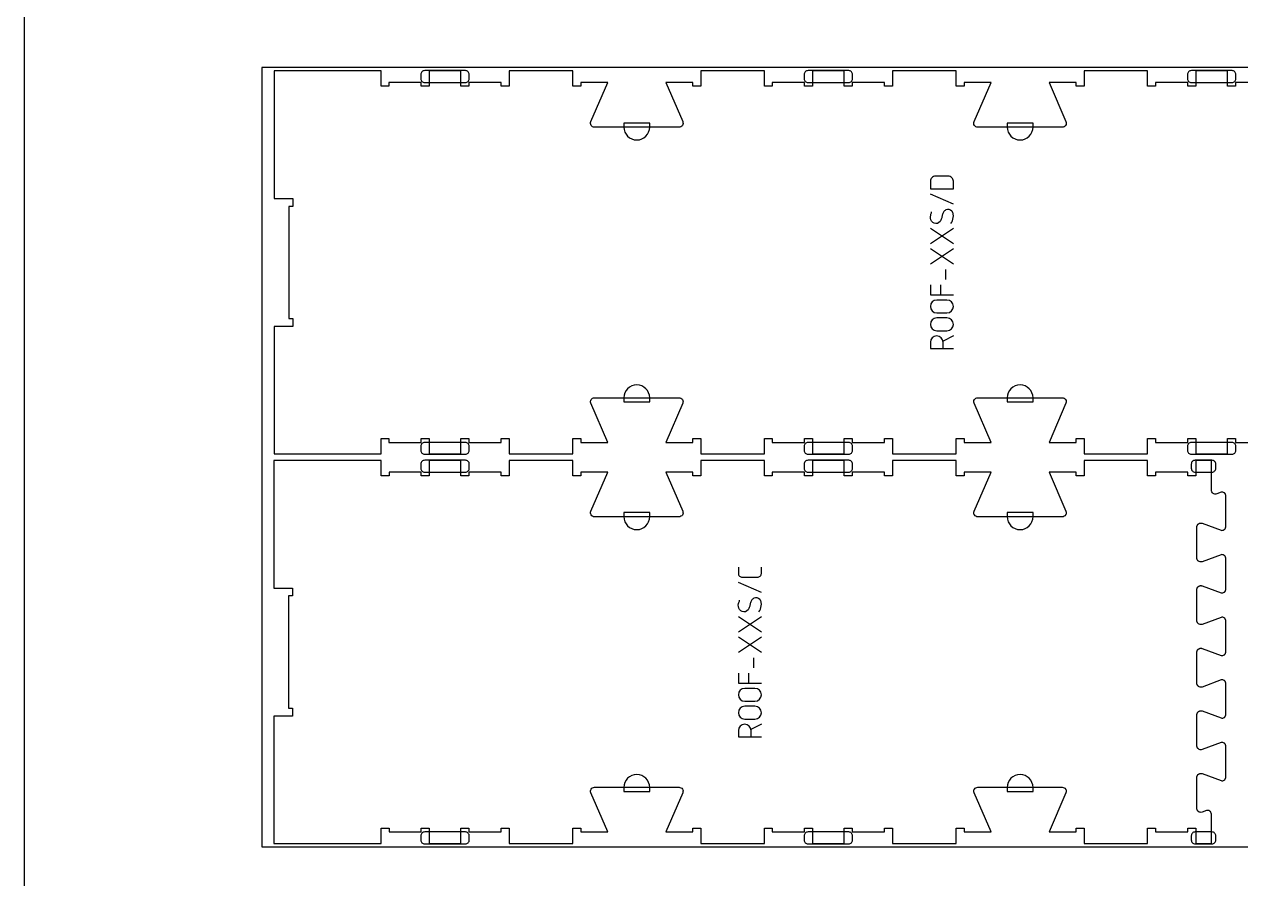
# Model space of a CAD drawing. Extents: x 0 to 12757, y 0 to 30003.
# Drawn here: x 0 to 1904, y 10626 to 11963 of the extents above; entities that cross this region are included whole.
import ezdxf

# ---------------------------------------------------------------- set-up
doc = ezdxf.new("R2010")
doc.units = 0
for name, color, linetype in [('0_SHEET_SPRUCEPLY_2440X122', 1, 'CONTINUOUS'), ('1_ANYTOOL_1MMDEEP_LABELS_S', 2, 'CONTINUOUS'), ('4_ANYTOOL_CUTTHROUGH_OUTSI', 5, 'CONTINUOUS'), ('5_ANYTOOL_HALF_MILL_9MM_IN', 70, 'CONTINUOUS'), ('DONOTCUT', 7, 'CONTINUOUS')]:
    doc.layers.add(name, color=color, linetype=linetype)

msp = doc.modelspace()

# ---------------------------------------------------------------- linework, layer by layer
at = {"layer": '0_SHEET_SPRUCEPLY_2440X122'}
msp.add_lwpolyline([(371.7, 11895.6), (371.7, 10675.6), (2811.7, 10675.6), (2811.7, 11895.6)], close=True, dxfattribs=at)
at = {"layer": '1_ANYTOOL_1MMDEEP_LABELS_S', "color": 2}
for points in [[(1418.4, 11717.5), (1418.4, 11705.5), (1454.4, 11705.5), (1454.4, 11717.5, 0.414214), (1446.4, 11725.5), (1426.4, 11725.5, 0.414214)], [(1444.4, 11511.5, 1), (1444.4, 11531.5), (1428.4, 11531.5, 1), (1428.4, 11511.5)], [(1444.4, 11483.5, 1), (1444.4, 11503.5), (1428.4, 11503.5, 1), (1428.4, 11483.5)], [(1143.8, 10903.5, 1), (1143.8, 10923.5), (1127.8, 10923.5, 1), (1127.8, 10903.5)], [(1143.8, 10875.5, 1), (1143.8, 10895.5), (1127.8, 10895.5, 1), (1127.8, 10875.5)]]:
    msp.add_lwpolyline(points, format="xyb", close=True, dxfattribs=at)
for points in [[(1454.4, 11681.5), (1418.4, 11697.5)], [(1454.4, 11643.5), (1418.4, 11619.5)], [(1454.4, 11619.5), (1418.4, 11643.5)], [(1454.4, 11611.5), (1418.4, 11587.5)], [(1454.4, 11587.5), (1418.4, 11611.5)], [(1442.4, 11563.5), (1442.4, 11579.5)], [(1418.4, 11555.5), (1418.4, 11539.5), (1454.4, 11539.5)], [(1434.4, 11555.5), (1434.4, 11539.5)], [(1454.4, 11475.5), (1438.2, 11467.4)], [(1153.8, 11073.5), (1117.8, 11089.5)], [(1153.8, 11035.5), (1117.8, 11011.5)], [(1153.8, 11011.5), (1117.8, 11035.5)], [(1153.8, 11003.5), (1117.8, 10979.5)], [(1153.8, 10979.5), (1117.8, 11003.5)], [(1141.8, 10955.5), (1141.8, 10971.5)], [(1117.8, 10947.5), (1117.8, 10931.5), (1153.8, 10931.5)], [(1133.8, 10947.5), (1133.8, 10931.5)], [(1153.8, 10867.5), (1137.6, 10859.4)]]:
    msp.add_lwpolyline(points, dxfattribs=at)
for points in [[(1450.4, 11651.5, 0.136555), (1454.3, 11660.7, 0.071716), (1454.2, 11665.9, 0.133522), (1452.1, 11670.5, 0.344001), (1442.7, 11672.6, 0.153745), (1438.9, 11669.1, 0.071568), (1437.1, 11664.4, -0.00912), (1435.8, 11659.2, -0.090615), (1433.7, 11654.6, -0.340346), (1424.3, 11651.8, -0.284273), (1418.4, 11659.5, -0.092596), (1418.9, 11664.5, -0.017533), (1420.4, 11669.5)], [(1438.4, 11455.5), (1438.4, 11465.5, 1), (1418.4, 11465.5), (1418.4, 11455.5), (1454.4, 11455.5)], [(1117.8, 11113.5), (1117.8, 11103.5, 0.414214), (1123.8, 11097.5), (1147.8, 11097.5, 0.414214), (1153.8, 11103.5), (1153.8, 11113.5)], [(1149.8, 11043.5, 0.136555), (1153.7, 11052.7, 0.071716), (1153.6, 11057.9, 0.133522), (1151.5, 11062.5, 0.344001), (1142, 11064.6, 0.153745), (1138.3, 11061.1, 0.071568), (1136.5, 11056.4, -0.00912), (1135.2, 11051.2, -0.090615), (1133, 11046.6, -0.340346), (1123.7, 11043.8, -0.284273), (1117.8, 11051.5, -0.092596), (1118.2, 11056.5, -0.017533), (1119.8, 11061.5)], [(1137.8, 10847.5), (1137.8, 10857.5, 1), (1117.8, 10857.5), (1117.8, 10847.5), (1153.8, 10847.5)]]:
    msp.add_lwpolyline(points, format="xyb", dxfattribs=at)
at = {"layer": '4_ANYTOOL_CUTTHROUGH_OUTSI', "color": 5}
msp.add_lwpolyline([(1946.6, 11872.2), (1896.1, 11872.2), (1896.1, 11866.2), (1883.6, 11866.2), (1883.6, 11890.2), (1834.1, 11890.2), (1834.1, 11866.2), (1821.6, 11866.2), (1821.6, 11872.2), (1771.1, 11872.2), (1771.1, 11866.2), (1758.6, 11866.2), (1758.6, 11890.2), (1709.1, 11890.2), (1659.1, 11890.2), (1659.1, 11866.2), (1646.6, 11866.2), (1646.6, 11872.2), (1604.2, 11872.2), (1630.7, 11810.9), (1630.7, 11810.9, -0.539734), (1625, 11802.2), (1492.6, 11802.2, -0.539734), (1486.9, 11810.9), (1513.4, 11872.2), (1471.1, 11872.2), (1471.1, 11866.2), (1458.6, 11866.2), (1458.6, 11890.2), (1409.1, 11890.2), (1359, 11890.2), (1359, 11866.2), (1346.5, 11866.2), (1346.5, 11872.2), (1296, 11872.2), (1296, 11866.2), (1283.5, 11866.2), (1283.5, 11890.2), (1234, 11890.2), (1234, 11866.2), (1221.5, 11866.2), (1221.5, 11872.2), (1171, 11872.2), (1171, 11866.2), (1158.5, 11866.2), (1158.5, 11890.2), (1109, 11890.2), (1059, 11890.2), (1059, 11866.2), (1046.5, 11866.2), (1046.5, 11872.2), (1004.1, 11872.2), (1030.7, 11810.9), (1030.7, 11810.9, -0.539734), (1024.9, 11802.2), (892.5, 11802.2, -0.539734), (886.8, 11810.9), (913.3, 11872.2), (871, 11872.2), (871, 11866.2), (858.5, 11866.2), (858.5, 11890.2), (809, 11890.2), (758.9, 11890.2), (758.9, 11866.2), (746.4, 11866.2), (746.4, 11872.2), (695.9, 11872.2), (695.9, 11866.2), (683.4, 11866.2), (683.4, 11890.2), (633.9, 11890.2), (633.9, 11866.2), (621.4, 11866.2), (621.4, 11872.2), (570.9, 11872.2), (570.9, 11866.2), (558.4, 11866.2), (558.4, 11890.2), (391.2, 11890.2), (391.2, 11690.7), (420.2, 11690.7), (420.2, 11678.2), (414.2, 11678.2), (414.2, 11502.7), (420.2, 11502.7), (420.2, 11490.2), (391.2, 11490.2), (391.2, 11290.7), (558.4, 11290.7), (558.4, 11314.7), (570.9, 11314.7), (570.9, 11308.7), (621.4, 11308.7), (621.4, 11314.7), (633.9, 11314.7), (633.9, 11290.7), (683.4, 11290.7), (683.4, 11314.7), (683.7, 11314.7), (683.7, 11314.7), (695.9, 11314.7), (695.9, 11308.7), (746.4, 11308.7), (746.4, 11314.7), (758.9, 11314.7), (758.9, 11290.7), (809, 11290.7), (858.5, 11290.7), (858.5, 11314.7), (871, 11314.7), (871, 11308.7), (913.3, 11308.7), (886.8, 11370), (886.8, 11370, -0.539734), (892.5, 11378.7), (1024.9, 11378.7, -0.539734), (1030.7, 11370), (1004.1, 11308.7), (1046.5, 11308.7), (1046.5, 11314.7), (1059, 11314.7), (1059, 11290.7), (1109, 11290.7), (1158.5, 11290.7), (1158.5, 11314.7), (1171, 11314.7), (1171, 11308.7), (1221.5, 11308.7), (1221.5, 11314.7), (1234, 11314.7), (1234, 11290.7), (1283.5, 11290.7), (1283.5, 11314.7), (1296, 11314.7), (1296, 11308.7), (1346.5, 11308.7), (1346.5, 11314.7), (1359, 11314.7), (1359, 11290.7), (1409.1, 11290.7), (1458.6, 11290.7), (1458.6, 11314.7), (1471.1, 11314.7), (1471.1, 11308.7), (1513.4, 11308.7), (1486.9, 11370), (1486.9, 11370, -0.539734), (1492.6, 11378.7), (1625, 11378.7, -0.539734), (1630.7, 11370), (1604.2, 11308.7), (1646.6, 11308.7), (1646.6, 11314.7), (1659.1, 11314.7), (1659.1, 11290.7), (1709.1, 11290.7), (1758.6, 11290.7), (1758.6, 11314.7), (1771.1, 11314.7), (1771.1, 11308.7), (1821.6, 11308.7), (1821.6, 11314.7), (1834.1, 11314.7), (1834.1, 11290.7), (1883.6, 11290.7), (1883.6, 11314.7), (1896.1, 11314.7), (1896.1, 11308.7), (1946.6, 11308.7)], format="xyb", dxfattribs=at)
msp.add_lwpolyline([(1866.7, 11228.2, -0.522088), (1858.3, 11234), (1858.3, 11280.2), (1833.8, 11280.2), (1833.8, 11256.2), (1821.3, 11256.2), (1821.3, 11262.2), (1770.8, 11262.2), (1770.8, 11256.2), (1758.3, 11256.2), (1758.3, 11280.2), (1708.6, 11280.2), (1659.1, 11280.2), (1659.1, 11256.2), (1646.6, 11256.2), (1646.6, 11262.2), (1604.2, 11262.2), (1630.7, 11200.9), (1630.7, 11200.9, -0.539734), (1625, 11192.2), (1492.6, 11192.2, -0.539734), (1486.9, 11200.9), (1513.4, 11262.2), (1471.1, 11262.2), (1471.1, 11256.2), (1458.6, 11256.2), (1458.6, 11280.2), (1408.5, 11280.2), (1359, 11280.2), (1359, 11256.2), (1346.5, 11256.2), (1346.5, 11262.2), (1296, 11262.2), (1296, 11256.2), (1283.5, 11256.2), (1283.5, 11280.2), (1234, 11280.2), (1234, 11256.2), (1221.5, 11256.2), (1221.5, 11262.2), (1171, 11262.2), (1171, 11256.2), (1158.5, 11256.2), (1158.5, 11280.2), (1108.5, 11280.2), (1059, 11280.2), (1059, 11256.2), (1046.5, 11256.2), (1046.5, 11262.2), (1004.1, 11262.2), (1030.7, 11200.9), (1030.7, 11200.9, -0.539734), (1024.9, 11192.2), (892.5, 11192.2, -0.539734), (886.8, 11200.9), (913.3, 11262.2), (871, 11262.2), (871, 11256.2), (858.5, 11256.2), (858.5, 11280.2), (808.4, 11280.2), (759, 11280.2), (759, 11256.2), (746.5, 11256.2), (746.5, 11262.2), (696, 11262.2), (696, 11256.2), (683.5, 11256.2), (683.5, 11280.2), (634, 11280.2), (634, 11256.2), (621.5, 11256.2), (621.5, 11262.2), (571, 11262.2), (571, 11256.2), (558.5, 11256.2), (558.5, 11280.2), (508.4, 11280.2), (390.6, 11280.2), (390.6, 11280.2), (390.7, 11080.7), (419.7, 11080.7), (419.7, 11068.2), (413.7, 11068.2), (413.7, 10892.7), (419.7, 10892.7), (419.7, 10880.2), (390.7, 10880.2), (390.7, 10880.2), (390.6, 10680.7), (508.4, 10680.7), (558.5, 10680.7), (558.5, 10704.7), (571, 10704.7), (571, 10698.7), (621.5, 10698.7), (621.5, 10704.7), (634, 10704.7), (634, 10680.7), (683.5, 10680.7), (683.5, 10704.7), (696, 10704.7), (696, 10698.7), (746.5, 10698.7), (746.5, 10704.7), (759, 10704.7), (759, 10680.7), (808.4, 10680.7), (858.5, 10680.7), (858.5, 10704.7), (871, 10704.7), (871, 10698.7), (913.3, 10698.7), (886.8, 10760), (886.8, 10760, -0.539734), (892.5, 10768.7), (1024.9, 10768.7, -0.539734), (1030.7, 10760), (1004.1, 10698.7), (1046.5, 10698.7), (1046.5, 10704.7), (1059, 10704.7), (1059, 10680.7), (1108.5, 10680.7), (1158.5, 10680.7), (1158.5, 10704.7), (1171, 10704.7), (1171, 10698.7), (1221.5, 10698.7), (1221.5, 10704.7), (1234, 10704.7), (1234, 10680.7), (1283.5, 10680.7), (1283.5, 10704.7), (1296, 10704.7), (1296, 10698.7), (1346.5, 10698.7), (1346.5, 10704.7), (1359, 10704.7), (1359, 10680.7), (1408.5, 10680.7), (1458.6, 10680.7), (1458.6, 10704.7), (1471.1, 10704.7), (1471.1, 10698.7), (1513.4, 10698.7), (1486.9, 10760), (1486.9, 10760, -0.539734), (1492.6, 10768.7), (1625, 10768.7, -0.539734), (1630.7, 10760), (1604.2, 10698.7), (1646.6, 10698.7), (1646.6, 10704.7), (1659.1, 10704.7), (1659.1, 10680.7), (1708.6, 10680.7), (1758.3, 10680.7), (1758.3, 10704.7), (1770.8, 10704.7), (1770.8, 10698.7), (1821.3, 10698.7), (1821.3, 10704.7), (1833.8, 10704.7), (1833.8, 10680.7), (1858.3, 10680.7), (1858.3, 10726.8), (1858.3, 10726.8, 0.522087), (1850.6, 10732.2), (1843.7, 10729.7), (1843.7, 10729.7), (1843.7, 10729.7, -0.237079), (1838.2, 10730.7), (1838.1, 10730.8), (1837.9, 10730.9), (1837.8, 10731), (1837.7, 10731.1), (1837.5, 10731.3), (1837.4, 10731.4), (1837.3, 10731.5), (1837.2, 10731.7), (1837, 10731.8), (1836.9, 10731.9), (1836.8, 10732.1), (1836.7, 10732.2), (1836.6, 10732.4), (1836.5, 10732.6), (1836.4, 10732.7), (1836.4, 10732.9), (1836.3, 10733), (1836.2, 10733.2), (1836.1, 10733.4), (1836.1, 10733.6), (1836, 10733.7), (1835.9, 10733.9), (1835.9, 10734.1), (1835.9, 10734.3), (1835.8, 10734.4), (1835.8, 10734.6), (1835.8, 10734.8), (1835.7, 10735), (1835.7, 10735.2), (1835.7, 10735.3), (1835.7, 10735.5), (1835.7, 10735.7), (1835.7, 10784.2), (1835.7, 10784.4), (1835.7, 10784.5), (1835.7, 10784.7), (1835.7, 10784.9), (1835.8, 10785.1), (1835.8, 10785.3), (1835.8, 10785.4), (1835.9, 10785.6), (1835.9, 10785.8), (1835.9, 10786), (1836, 10786.1), (1836.1, 10786.3), (1836.1, 10786.5), (1836.2, 10786.7), (1836.3, 10786.8), (1836.4, 10787), (1836.4, 10787.2), (1836.5, 10787.3), (1836.6, 10787.5), (1836.7, 10787.6), (1836.8, 10787.8), (1836.9, 10787.9), (1837, 10788.1), (1837.2, 10788.2), (1837.3, 10788.4), (1837.4, 10788.5), (1837.5, 10788.6), (1837.7, 10788.7), (1837.8, 10788.9), (1837.9, 10789), (1838.1, 10789.1), (1838.2, 10789.2), (1838.4, 10789.3), (1838.5, 10789.4), (1838.6, 10789.5), (1838.8, 10789.6), (1839, 10789.7), (1839.1, 10789.8), (1839.3, 10789.8), (1839.4, 10789.9), (1839.6, 10790), (1839.8, 10790.1), (1840, 10790.1), (1840.1, 10790.2), (1840.3, 10790.2), (1840.5, 10790.3), (1840.7, 10790.3), (1840.9, 10790.3), (1841, 10790.4), (1841.2, 10790.4), (1841.4, 10790.4), (1841.6, 10790.4), (1841.8, 10790.4), (1842, 10790.4), (1842.1, 10790.4), (1842.3, 10790.4), (1842.5, 10790.4), (1842.7, 10790.4), (1842.9, 10790.4), (1843, 10790.3), (1843.2, 10790.3), (1843.4, 10790.3), (1843.6, 10790.2), (1843.7, 10790.2), (1843.7, 10790.2), (1843.8, 10790.2), (1873.5, 10779.2), (1873.5, 10779.2, 0.236725), (1878.6, 10780.1), (1878.7, 10780.2), (1878.9, 10780.3), (1879, 10780.4), (1879.1, 10780.5), (1879.2, 10780.6), (1879.3, 10780.7), (1879.4, 10780.8), (1879.6, 10781), (1879.7, 10781.1), (1879.8, 10781.2), (1879.9, 10781.4), (1880, 10781.5), (1880.1, 10781.7), (1880.1, 10781.8), (1880.2, 10782), (1880.3, 10782.1), (1880.4, 10782.3), (1880.4, 10782.4), (1880.5, 10782.6), (1880.6, 10782.7), (1880.6, 10782.9), (1880.7, 10783), (1880.7, 10783.2), (1880.8, 10783.4), (1880.8, 10783.5), (1880.8, 10783.7), (1880.9, 10783.9), (1880.9, 10784), (1880.9, 10784.2), (1880.9, 10784.4), (1880.9, 10784.5), (1880.9, 10784.7), (1880.9, 10833.2), (1880.9, 10833.4), (1880.9, 10833.5), (1880.9, 10833.7), (1880.9, 10833.8), (1880.9, 10834), (1880.8, 10834.2), (1880.8, 10834.3), (1880.8, 10834.5), (1880.7, 10834.7), (1880.7, 10834.8), (1880.6, 10835), (1880.6, 10835.1), (1880.5, 10835.3), (1880.4, 10835.5), (1880.4, 10835.6), (1880.3, 10835.8), (1880.2, 10835.9), (1880.1, 10836.1), (1880.1, 10836.2), (1880, 10836.4), (1879.9, 10836.5), (1879.8, 10836.6), (1879.7, 10836.8), (1879.6, 10836.9), (1879.4, 10837), (1879.3, 10837.2), (1879.2, 10837.3), (1879.1, 10837.4), (1879, 10837.5), (1878.9, 10837.6), (1878.7, 10837.7), (1878.6, 10837.8, 0.236725), (1873.5, 10838.7), (1843.7, 10827.7), (1843.7, 10827.7), (1843.7, 10827.7, -0.237079), (1838.2, 10828.7), (1838.1, 10828.8), (1837.9, 10828.9), (1837.8, 10829), (1837.7, 10829.1), (1837.5, 10829.3), (1837.4, 10829.4), (1837.3, 10829.5), (1837.2, 10829.7), (1837, 10829.8), (1836.9, 10829.9), (1836.8, 10830.1), (1836.7, 10830.2), (1836.6, 10830.4), (1836.5, 10830.6), (1836.4, 10830.7), (1836.4, 10830.9), (1836.3, 10831), (1836.2, 10831.2), (1836.1, 10831.4), (1836.1, 10831.6), (1836, 10831.7), (1835.9, 10831.9), (1835.9, 10832.1), (1835.9, 10832.3), (1835.8, 10832.4), (1835.8, 10832.6), (1835.8, 10832.8), (1835.7, 10833), (1835.7, 10833.2), (1835.7, 10833.3), (1835.7, 10833.5), (1835.7, 10833.7), (1835.7, 10882.2), (1835.7, 10882.4), (1835.7, 10882.5), (1835.7, 10882.7), (1835.7, 10882.9), (1835.8, 10883.1), (1835.8, 10883.3), (1835.8, 10883.4), (1835.9, 10883.6), (1835.9, 10883.8), (1835.9, 10884), (1836, 10884.1), (1836.1, 10884.3), (1836.1, 10884.5), (1836.2, 10884.7), (1836.3, 10884.8), (1836.4, 10885), (1836.4, 10885.2), (1836.5, 10885.3), (1836.6, 10885.5), (1836.7, 10885.6), (1836.8, 10885.8), (1836.9, 10885.9), (1837, 10886.1), (1837.2, 10886.2), (1837.3, 10886.4), (1837.4, 10886.5), (1837.5, 10886.6), (1837.7, 10886.7), (1837.8, 10886.9), (1837.9, 10887), (1838.1, 10887.1), (1838.2, 10887.2), (1838.4, 10887.3), (1838.5, 10887.4), (1838.6, 10887.5), (1838.8, 10887.6), (1839, 10887.7), (1839.1, 10887.8), (1839.3, 10887.8), (1839.4, 10887.9), (1839.6, 10888), (1839.8, 10888.1), (1840, 10888.1), (1840.1, 10888.2), (1840.3, 10888.2), (1840.5, 10888.3), (1840.7, 10888.3), (1840.9, 10888.3), (1841, 10888.4), (1841.2, 10888.4), (1841.4, 10888.4), (1841.6, 10888.4), (1841.8, 10888.4), (1842, 10888.4), (1842.1, 10888.4), (1842.3, 10888.4), (1842.5, 10888.4), (1842.7, 10888.4), (1842.9, 10888.4), (1843, 10888.3), (1843.2, 10888.3), (1843.4, 10888.3), (1843.6, 10888.2), (1843.7, 10888.2), (1843.7, 10888.2), (1843.8, 10888.2), (1873.5, 10877.2), (1873.5, 10877.2, 0.236725), (1878.6, 10878.1), (1878.7, 10878.2), (1878.9, 10878.3), (1879, 10878.4), (1879.1, 10878.5), (1879.2, 10878.6), (1879.3, 10878.7), (1879.4, 10878.8), (1879.6, 10879), (1879.7, 10879.1), (1879.8, 10879.2), (1879.9, 10879.4), (1880, 10879.5), (1880.1, 10879.7), (1880.1, 10879.8), (1880.2, 10880), (1880.3, 10880.1), (1880.4, 10880.3), (1880.4, 10880.4), (1880.5, 10880.6), (1880.6, 10880.7), (1880.6, 10880.9), (1880.7, 10881), (1880.7, 10881.2), (1880.8, 10881.4), (1880.8, 10881.5), (1880.8, 10881.7), (1880.9, 10881.9), (1880.9, 10882), (1880.9, 10882.2), (1880.9, 10882.4), (1880.9, 10882.5), (1880.9, 10882.7), (1880.9, 10931.2), (1880.9, 10931.4), (1880.9, 10931.5), (1880.9, 10931.7), (1880.9, 10931.8), (1880.9, 10932), (1880.8, 10932.2), (1880.8, 10932.3), (1880.8, 10932.5), (1880.7, 10932.7), (1880.7, 10932.8), (1880.6, 10933), (1880.6, 10933.1), (1880.5, 10933.3), (1880.4, 10933.5), (1880.4, 10933.6), (1880.3, 10933.8), (1880.2, 10933.9), (1880.1, 10934.1), (1880.1, 10934.2), (1880, 10934.4), (1879.9, 10934.5), (1879.8, 10934.6), (1879.7, 10934.8), (1879.6, 10934.9), (1879.4, 10935), (1879.3, 10935.2), (1879.2, 10935.3), (1879.1, 10935.4), (1879, 10935.5), (1878.9, 10935.6), (1878.7, 10935.7), (1878.6, 10935.8, 0.236725), (1873.5, 10936.7), (1843.7, 10925.7), (1843.7, 10925.7), (1843.7, 10925.7, -0.237079), (1838.2, 10926.7), (1838.1, 10926.8), (1837.9, 10926.9), (1837.8, 10927), (1837.7, 10927.1), (1837.5, 10927.3), (1837.4, 10927.4), (1837.3, 10927.5), (1837.2, 10927.7), (1837, 10927.8), (1836.9, 10927.9), (1836.8, 10928.1), (1836.7, 10928.2), (1836.6, 10928.4), (1836.5, 10928.6), (1836.4, 10928.7), (1836.4, 10928.9), (1836.3, 10929), (1836.2, 10929.2), (1836.1, 10929.4), (1836.1, 10929.6), (1836, 10929.7), (1835.9, 10929.9), (1835.9, 10930.1), (1835.9, 10930.3), (1835.8, 10930.4), (1835.8, 10930.6), (1835.8, 10930.8), (1835.7, 10931), (1835.7, 10931.2), (1835.7, 10931.3), (1835.7, 10931.5), (1835.7, 10931.7), (1835.7, 10980.2), (1835.7, 10980.4), (1835.7, 10980.5), (1835.7, 10980.7), (1835.7, 10980.9), (1835.8, 10981.1), (1835.8, 10981.3), (1835.8, 10981.4), (1835.9, 10981.6), (1835.9, 10981.8), (1835.9, 10982), (1836, 10982.1), (1836.1, 10982.3), (1836.1, 10982.5), (1836.2, 10982.7), (1836.3, 10982.8), (1836.4, 10983), (1836.4, 10983.2), (1836.5, 10983.3), (1836.6, 10983.5), (1836.7, 10983.6), (1836.8, 10983.8), (1836.9, 10983.9), (1837, 10984.1), (1837.2, 10984.2), (1837.3, 10984.4), (1837.4, 10984.5), (1837.5, 10984.6), (1837.7, 10984.7), (1837.8, 10984.9), (1837.9, 10985), (1838.1, 10985.1), (1838.2, 10985.2), (1838.4, 10985.3), (1838.5, 10985.4), (1838.6, 10985.5), (1838.8, 10985.6), (1839, 10985.7), (1839.1, 10985.8), (1839.3, 10985.8), (1839.4, 10985.9), (1839.6, 10986), (1839.8, 10986.1), (1840, 10986.1), (1840.1, 10986.2), (1840.3, 10986.2), (1840.5, 10986.3), (1840.7, 10986.3), (1840.9, 10986.3), (1841, 10986.4), (1841.2, 10986.4), (1841.4, 10986.4), (1841.6, 10986.4), (1841.8, 10986.4), (1842, 10986.4), (1842.1, 10986.4), (1842.3, 10986.4), (1842.5, 10986.4), (1842.7, 10986.4), (1842.9, 10986.4), (1843, 10986.3), (1843.2, 10986.3), (1843.4, 10986.3), (1843.6, 10986.2), (1843.7, 10986.2), (1843.7, 10986.2), (1873.5, 10975.2), (1873.5, 10975.2, 0.236725), (1878.6, 10976.1), (1878.7, 10976.2), (1878.9, 10976.3), (1879, 10976.4), (1879.1, 10976.5), (1879.2, 10976.6), (1879.3, 10976.7), (1879.4, 10976.8), (1879.6, 10977), (1879.7, 10977.1), (1879.8, 10977.2), (1879.9, 10977.4), (1880, 10977.5), (1880.1, 10977.7), (1880.1, 10977.8), (1880.2, 10978), (1880.3, 10978.1), (1880.4, 10978.3), (1880.4, 10978.4), (1880.5, 10978.6), (1880.6, 10978.7), (1880.6, 10978.9), (1880.7, 10979), (1880.7, 10979.2), (1880.8, 10979.4), (1880.8, 10979.5), (1880.8, 10979.7), (1880.9, 10979.9), (1880.9, 10980), (1880.9, 10980.2), (1880.9, 10980.4), (1880.9, 10980.5), (1880.9, 10980.7), (1880.9, 11029.2), (1880.9, 11029.4), (1880.9, 11029.5), (1880.9, 11029.7), (1880.9, 11029.8), (1880.9, 11030), (1880.8, 11030.2), (1880.8, 11030.3), (1880.8, 11030.5), (1880.7, 11030.7), (1880.7, 11030.8), (1880.6, 11031), (1880.6, 11031.1), (1880.5, 11031.3), (1880.4, 11031.5), (1880.4, 11031.6), (1880.3, 11031.8), (1880.2, 11031.9), (1880.1, 11032.1), (1880.1, 11032.2), (1880, 11032.4), (1879.9, 11032.5), (1879.8, 11032.6), (1879.7, 11032.8), (1879.6, 11032.9), (1879.4, 11033), (1879.3, 11033.2), (1879.2, 11033.3), (1879.1, 11033.4), (1879, 11033.5), (1878.9, 11033.6), (1878.7, 11033.7), (1878.6, 11033.8, 0.236725), (1873.5, 11034.7), (1843.7, 11023.7), (1843.7, 11023.7), (1843.7, 11023.7, -0.237079), (1838.2, 11024.7), (1838.1, 11024.8), (1837.9, 11024.9), (1837.8, 11025), (1837.7, 11025.1), (1837.5, 11025.3), (1837.4, 11025.4), (1837.3, 11025.5), (1837.2, 11025.7), (1837, 11025.8), (1836.9, 11025.9), (1836.8, 11026.1), (1836.7, 11026.2), (1836.6, 11026.4), (1836.5, 11026.6), (1836.4, 11026.7), (1836.4, 11026.9), (1836.3, 11027), (1836.2, 11027.2), (1836.1, 11027.4), (1836.1, 11027.6), (1836, 11027.7), (1835.9, 11027.9), (1835.9, 11028.1), (1835.9, 11028.3), (1835.8, 11028.4), (1835.8, 11028.6), (1835.8, 11028.8), (1835.7, 11029), (1835.7, 11029.2), (1835.7, 11029.3), (1835.7, 11029.5), (1835.7, 11029.7), (1835.7, 11078.2), (1835.7, 11078.4), (1835.7, 11078.5), (1835.7, 11078.7), (1835.7, 11078.9), (1835.8, 11079.1), (1835.8, 11079.3), (1835.8, 11079.4), (1835.9, 11079.6), (1835.9, 11079.8), (1835.9, 11080), (1836, 11080.1), (1836.1, 11080.3), (1836.1, 11080.5), (1836.2, 11080.7), (1836.3, 11080.8), (1836.4, 11081), (1836.4, 11081.2), (1836.5, 11081.3), (1836.6, 11081.5), (1836.7, 11081.6), (1836.8, 11081.8), (1836.9, 11081.9), (1837, 11082.1), (1837.2, 11082.2), (1837.3, 11082.4), (1837.4, 11082.5), (1837.5, 11082.6), (1837.7, 11082.7), (1837.8, 11082.9), (1837.9, 11083), (1838.1, 11083.1), (1838.2, 11083.2), (1838.4, 11083.3), (1838.5, 11083.4), (1838.6, 11083.5), (1838.8, 11083.6), (1839, 11083.7), (1839.1, 11083.8), (1839.3, 11083.8), (1839.4, 11083.9), (1839.6, 11084), (1839.8, 11084.1), (1840, 11084.1), (1840.1, 11084.2), (1840.3, 11084.2), (1840.5, 11084.3), (1840.7, 11084.3), (1840.9, 11084.3), (1841, 11084.4), (1841.2, 11084.4), (1841.4, 11084.4), (1841.6, 11084.4), (1841.8, 11084.4), (1842, 11084.4), (1842.1, 11084.4), (1842.3, 11084.4), (1842.5, 11084.4), (1842.7, 11084.4), (1842.9, 11084.4), (1843, 11084.3), (1843.2, 11084.3), (1843.4, 11084.3), (1843.6, 11084.2), (1843.7, 11084.2), (1843.7, 11084.2), (1843.8, 11084.2), (1873.5, 11073.2), (1873.5, 11073.2, 0.236725), (1878.6, 11074.1), (1878.7, 11074.2), (1878.9, 11074.3), (1879, 11074.4), (1879.1, 11074.5), (1879.2, 11074.6), (1879.3, 11074.7), (1879.4, 11074.8), (1879.6, 11075), (1879.7, 11075.1), (1879.8, 11075.2), (1879.9, 11075.4), (1880, 11075.5), (1880.1, 11075.7), (1880.1, 11075.8), (1880.2, 11076), (1880.3, 11076.1), (1880.4, 11076.3), (1880.4, 11076.4), (1880.5, 11076.6), (1880.6, 11076.7), (1880.6, 11076.9), (1880.7, 11077), (1880.7, 11077.2), (1880.8, 11077.4), (1880.8, 11077.5), (1880.8, 11077.7), (1880.9, 11077.9), (1880.9, 11078), (1880.9, 11078.2), (1880.9, 11078.4), (1880.9, 11078.5), (1880.9, 11078.7), (1880.9, 11127.2), (1880.9, 11127.4), (1880.9, 11127.5), (1880.9, 11127.7), (1880.9, 11127.8), (1880.9, 11128), (1880.8, 11128.2), (1880.8, 11128.3), (1880.8, 11128.5), (1880.7, 11128.7), (1880.7, 11128.8), (1880.6, 11129), (1880.6, 11129.1), (1880.5, 11129.3), (1880.4, 11129.5), (1880.4, 11129.6), (1880.3, 11129.8), (1880.2, 11129.9), (1880.1, 11130.1), (1880.1, 11130.2), (1880, 11130.4), (1879.9, 11130.5), (1879.8, 11130.6), (1879.7, 11130.8), (1879.6, 11130.9), (1879.4, 11131), (1879.3, 11131.2), (1879.2, 11131.3), (1879.1, 11131.4), (1879, 11131.5), (1878.9, 11131.6), (1878.7, 11131.7), (1878.6, 11131.8, 0.236725), (1873.5, 11132.7), (1843.7, 11121.7), (1843.7, 11121.7), (1843.7, 11121.7, -0.237079), (1838.2, 11122.7), (1838.1, 11122.8), (1837.9, 11122.9), (1837.8, 11123), (1837.7, 11123.1), (1837.5, 11123.3), (1837.4, 11123.4), (1837.3, 11123.5), (1837.2, 11123.7), (1837, 11123.8), (1836.9, 11123.9), (1836.8, 11124.1), (1836.7, 11124.2), (1836.6, 11124.4), (1836.5, 11124.6), (1836.4, 11124.7), (1836.4, 11124.9), (1836.3, 11125), (1836.2, 11125.2), (1836.1, 11125.4), (1836.1, 11125.6), (1836, 11125.7), (1835.9, 11125.9), (1835.9, 11126.1), (1835.9, 11126.3), (1835.8, 11126.4), (1835.8, 11126.6), (1835.8, 11126.8), (1835.7, 11127), (1835.7, 11127.2), (1835.7, 11127.3), (1835.7, 11127.5), (1835.7, 11127.7), (1835.7, 11176.2), (1835.7, 11176.4), (1835.7, 11176.5), (1835.7, 11176.7), (1835.7, 11176.9), (1835.8, 11177.1), (1835.8, 11177.3), (1835.8, 11177.4), (1835.9, 11177.6), (1835.9, 11177.8), (1835.9, 11178), (1836, 11178.1), (1836.1, 11178.3), (1836.1, 11178.5), (1836.2, 11178.7), (1836.3, 11178.8), (1836.4, 11179), (1836.4, 11179.2), (1836.5, 11179.3), (1836.6, 11179.5), (1836.7, 11179.6), (1836.8, 11179.8), (1836.9, 11179.9), (1837, 11180.1), (1837.2, 11180.2), (1837.3, 11180.4), (1837.4, 11180.5), (1837.5, 11180.6), (1837.7, 11180.7), (1837.8, 11180.9), (1837.9, 11181), (1838.1, 11181.1), (1838.2, 11181.2), (1838.4, 11181.3), (1838.5, 11181.4), (1838.6, 11181.5), (1838.8, 11181.6), (1839, 11181.7), (1839.1, 11181.8), (1839.3, 11181.8), (1839.4, 11181.9), (1839.6, 11182), (1839.8, 11182.1), (1840, 11182.1), (1840.1, 11182.2), (1840.3, 11182.2), (1840.5, 11182.3), (1840.7, 11182.3), (1840.9, 11182.3), (1841, 11182.4), (1841.2, 11182.4), (1841.4, 11182.4), (1841.6, 11182.4), (1841.8, 11182.4), (1842, 11182.4), (1842.1, 11182.4), (1842.3, 11182.4), (1842.5, 11182.4), (1842.7, 11182.4), (1842.9, 11182.4), (1843, 11182.3), (1843.2, 11182.3), (1843.4, 11182.3), (1843.6, 11182.2), (1843.7, 11182.2), (1843.7, 11182.2), (1843.8, 11182.2), (1873.5, 11171.2), (1873.5, 11171.2, 0.236725), (1878.6, 11172.1), (1878.7, 11172.2), (1878.9, 11172.3), (1879, 11172.4), (1879.1, 11172.5), (1879.2, 11172.6), (1879.3, 11172.7), (1879.4, 11172.8), (1879.6, 11173), (1879.7, 11173.1), (1879.8, 11173.2), (1879.9, 11173.4), (1880, 11173.5), (1880.1, 11173.7), (1880.1, 11173.8), (1880.2, 11174), (1880.3, 11174.1), (1880.4, 11174.3), (1880.4, 11174.4), (1880.5, 11174.6), (1880.6, 11174.7), (1880.6, 11174.9), (1880.7, 11175), (1880.7, 11175.2), (1880.8, 11175.4), (1880.8, 11175.5), (1880.8, 11175.7), (1880.9, 11175.9), (1880.9, 11176), (1880.9, 11176.2), (1880.9, 11176.4), (1880.9, 11176.5), (1880.9, 11176.7), (1880.9, 11225.2), (1880.9, 11225.4), (1880.9, 11225.5), (1880.9, 11225.7), (1880.9, 11225.8), (1880.9, 11226), (1880.8, 11226.2), (1880.8, 11226.3), (1880.8, 11226.5), (1880.7, 11226.7), (1880.7, 11226.8), (1880.6, 11227), (1880.6, 11227.1), (1880.5, 11227.3), (1880.4, 11227.5), (1880.4, 11227.6), (1880.3, 11227.8), (1880.2, 11227.9), (1880.1, 11228.1), (1880.1, 11228.2), (1880, 11228.4), (1879.9, 11228.5), (1879.8, 11228.6), (1879.7, 11228.8), (1879.6, 11228.9), (1879.4, 11229), (1879.3, 11229.2), (1879.2, 11229.3), (1879.1, 11229.4), (1879, 11229.5), (1878.9, 11229.6), (1878.7, 11229.7), (1878.6, 11229.8, 0.236725), (1873.5, 11230.7)], format="xyb", close=True, dxfattribs=at)
at = {"layer": '5_ANYTOOL_HALF_MILL_9MM_IN', "color": 3}
for points in [[(626.8, 11890.7, 0.414214), (620.8, 11884.7), (620.8, 11878.2, 0.414214), (626.8, 11872.2), (690.5, 11872.2, 0.414214), (696.5, 11878.2), (696.5, 11884.7, 0.414214), (690.5, 11890.7)], [(1226.9, 11890.7, 0.414214), (1220.9, 11884.7), (1220.9, 11878.2, 0.414214), (1226.9, 11872.2), (1290.6, 11872.2, 0.414214), (1296.6, 11878.2), (1296.6, 11884.7, 0.414214), (1290.6, 11890.7)], [(1827, 11890.7, 0.414214), (1821, 11884.7), (1821, 11878.2, 0.414214), (1827, 11872.2), (1890.7, 11872.2, 0.414214), (1896.7, 11878.2), (1896.7, 11884.7, 0.414214), (1890.7, 11890.7)], [(938.5, 11802.4, 1), (979, 11802.4), (979, 11802.7), (979, 11808.7), (938.5, 11808.7), (938.5, 11802.7), (938.5, 11802.4)], [(1538.6, 11802.4, 1), (1579.1, 11802.4), (1579.1, 11802.7), (1579.1, 11808.7), (1538.6, 11808.7), (1538.6, 11802.7), (1538.6, 11802.4)], [(979, 11378.4, 1), (938.5, 11378.4), (938.5, 11378.2), (938.5, 11372.2), (979, 11372.2), (979, 11378.2), (979, 11378.4)], [(1579.1, 11378.4, 1), (1538.6, 11378.4), (1538.6, 11378.2), (1538.6, 11372.2), (1579.1, 11372.2), (1579.1, 11378.2), (1579.1, 11378.4)], [(626.8, 11308.7, 0.414214), (620.8, 11302.7), (620.8, 11296.2, 0.414214), (626.8, 11290.2), (690.5, 11290.2, 0.414214), (696.5, 11296.2), (696.5, 11302.7, 0.414214), (690.5, 11308.7)], [(1226.9, 11308.7, 0.414214), (1220.9, 11302.7), (1220.9, 11296.2, 0.414214), (1226.9, 11290.2), (1290.6, 11290.2, 0.414214), (1296.6, 11296.2), (1296.6, 11302.7, 0.414214), (1290.6, 11308.7)], [(1827, 11308.7, 0.414214), (1821, 11302.7), (1821, 11296.2, 0.414214), (1827, 11290.2), (1890.7, 11290.2, 0.414214), (1896.7, 11296.2), (1896.7, 11302.7, 0.414214), (1890.7, 11308.7)], [(626.8, 11280.7, 0.414214), (620.8, 11274.7), (620.8, 11268.2, 0.414214), (626.8, 11262.2), (690.6, 11262.2, 0.414214), (696.6, 11268.2), (696.6, 11274.7, 0.414214), (690.6, 11280.7)], [(1226.9, 11280.7, 0.414214), (1220.9, 11274.7), (1220.9, 11268.2, 0.414214), (1226.9, 11262.2), (1290.7, 11262.2, 0.414214), (1296.7, 11268.2), (1296.7, 11274.7, 0.414214), (1290.7, 11280.7)], [(1832.9, 11280.7, 0.414214), (1826.9, 11274.7), (1826.9, 11268.2, 0.414214), (1832.9, 11262.2), (1859.2, 11262.2, 0.414214), (1865.2, 11268.2), (1865.2, 11274.7, 0.414214), (1859.2, 11280.7)], [(938.5, 11192.4, 1), (979, 11192.4), (979, 11192.7), (979, 11198.7), (938.5, 11198.7), (938.5, 11192.7), (938.5, 11192.4)], [(1538.6, 11192.4, 1), (1579.1, 11192.4), (1579.1, 11192.7), (1579.1, 11198.7), (1538.6, 11198.7), (1538.6, 11192.7), (1538.6, 11192.4)], [(979, 10768.4, 1), (938.5, 10768.4), (938.5, 10768.2), (938.5, 10762.2), (979, 10762.2), (979, 10768.2), (979, 10768.4)], [(1579.1, 10768.4, 1), (1538.6, 10768.4), (1538.6, 10768.2), (1538.6, 10762.2), (1579.1, 10762.2), (1579.1, 10768.2), (1579.1, 10768.4)], [(626.8, 10698.7, 0.414214), (620.8, 10692.7), (620.8, 10686.2, 0.414214), (626.8, 10680.2), (690.6, 10680.2, 0.414214), (696.6, 10686.2), (696.6, 10692.7, 0.414214), (690.6, 10698.7)], [(1226.9, 10698.7, 0.414214), (1220.9, 10692.7), (1220.9, 10686.2, 0.414214), (1226.9, 10680.2), (1290.7, 10680.2, 0.414214), (1296.7, 10686.2), (1296.7, 10692.7, 0.414214), (1290.7, 10698.7)], [(1832.9, 10698.7, 0.414214), (1826.9, 10692.7), (1826.9, 10686.2, 0.414214), (1832.9, 10680.2), (1859.2, 10680.2, 0.414214), (1865.2, 10686.2), (1865.2, 10692.7, 0.414214), (1859.2, 10698.7)]]:
    msp.add_lwpolyline(points, format="xyb", close=True, dxfattribs=at)
at = {"layer": 'DONOTCUT'}
msp.add_lwpolyline([(0, 0), (3183.4, 0), (3183.4, 13863.5), (0, 13863.5)], close=True, dxfattribs=at)

doc.saveas('drawing.dxf')
